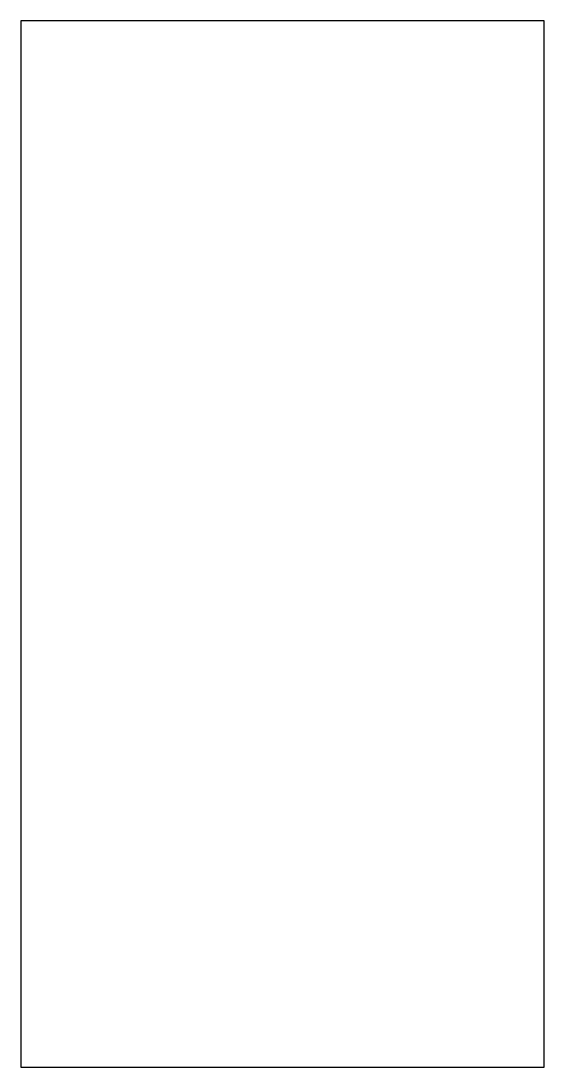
# Model space of a CAD drawing. Extents: x 113 to 125, y -186 to -162.
import ezdxf

# ---------------------------------------------------------------- set-up
doc = ezdxf.new("R2010")
doc.units = 0
doc.layers.get('0').update_dxf_attribs({"linetype": 'continuous'})

msp = doc.modelspace()

# ---------------------------------------------------------------- linework, layer by layer
at = {"color": 7}
msp.add_lwpolyline([(113, -186.001), (125, -186.001), (125, -162.001), (113, -162.001)], close=True, dxfattribs=at)

doc.saveas('drawing.dxf')
